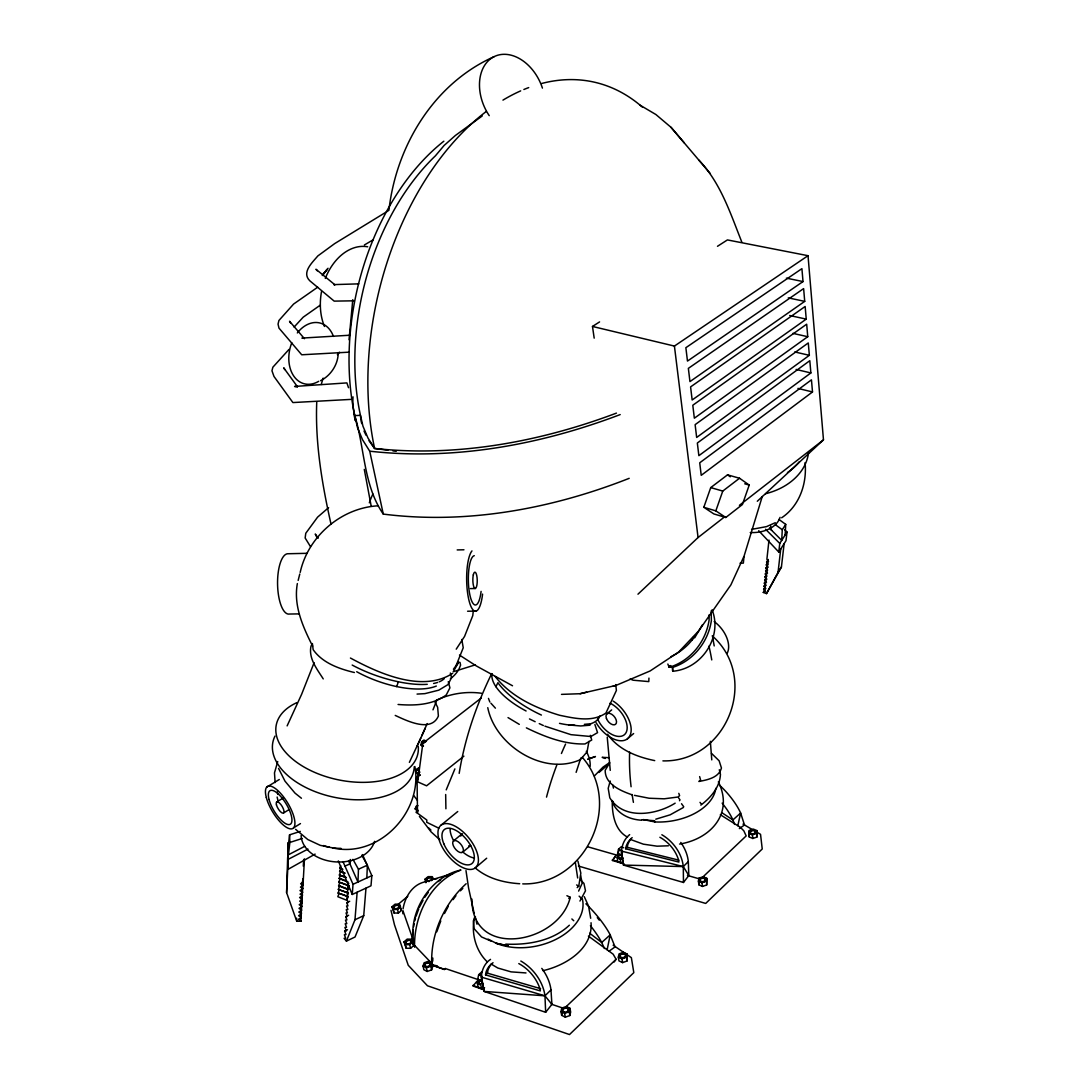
<?xml version="1.0" encoding="UTF-8"?>
<svg xmlns="http://www.w3.org/2000/svg" width="1089" height="1089" viewBox="0 0 1089 1089"><rect width="100%" height="100%" fill="white"/><g stroke="black" fill="none" stroke-linecap="round" stroke-linejoin="round"><path stroke-width="1.5" d="M402.862 913.766L402.971 910.785L414.351 943.401M415.331 946.191L414.541 946.858C406.074 915.903 428.739 876.631 460.946 870.043C430.591 881.042 413.97 915.631 414.555 946.559L415.331 946.191L431.421 963.044M352.931 859.344L358.458 869.24L357.954 882.036L348.562 860.868M413.276 929.707L412.146 939.861M366.83 877.965L367.374 865.17L361.847 855.314M431.68 963.18C430.917 933.341 444.121 903.734 466.146 883.737M432.714 961.165L432.85 958.061M479.037 979.882L445.306 968.529L444.435 969.591L431.612 964.731L437.356 965.861M648.949 678.093L648.785 681.605L633.09 680.203L630.095 678.978M287.659 857.342L286.598 892.599L296.752 921.28L301 921.185L300.687 913.535M286.598 892.599L287.945 864.965M288.095 869.321L288.013 842.981L288.095 869.321L315.143 854.103M778.866 519.385L785.714 524.381L782.283 529.744L781.711 540.375L770.481 529.159L770.808 526.191M785.142 535.012L785.714 524.381M316.749 402.004C315.061 443.155 322.099 484.278 331.056 524.313M303.3 866.15L303.668 859.534M301 921.185L298.413 919.334L301.204 917.551L298.617 915.699L301.408 913.902L298.808 912.051L301.612 910.241L299.012 908.376L301.816 906.579L299.216 904.7L302.021 902.89L299.693 901.161L302.211 899.419L299.598 897.54L302.415 895.716L300.074 894.151L302.592 892.449L299.979 890.557L302.796 888.719L300.455 887.099L302.987 885.384L300.646 883.764L303.178 882.049L304.457 858.867M311.086 645.777C308.16 658.192 317.049 669.109 323.242 678.896M348.126 884.431L347.023 899.31L348.221 902.522L346.778 902.645L347.976 905.857L346.52 905.98L347.867 909.478L346.248 909.696L347.445 912.895L346.003 912.963L347.337 916.448L345.73 916.652L346.915 919.892L345.472 920.123L346.806 923.608L345.199 923.785L346.533 927.27L344.914 927.447L346.248 930.932L344.641 931.095L345.975 934.566L344.369 934.743L345.703 938.201L344.11 938.364L346.411 941.114L355.041 937.003L363.726 915.645L365.986 888.12M350.236 859.493L349.909 863.89L344.982 866.109M362.501 854.593L371.853 875.651L370.995 885.806L352.251 894.477L353.027 884.295L342.967 861.576M346.411 941.114L354.973 919.756L357.151 892.204M338.243 352.564C338.216 364.311 330.961 375.433 320.561 380.714M349.024 339.754L352.782 299.693M768.984 540.076L766.887 559.297L768.575 561.366L766.588 562.128L768.276 564.197L766.275 564.946L768.167 567.206L765.935 568.104L767.622 570.173L765.635 570.881L767.514 573.113L765.295 574.012L766.969 576.108L764.968 576.952L766.86 579.185L764.641 580.069L766.506 582.302L764.301 583.173L766.166 585.406L763.961 586.277L765.839 588.496L763.62 589.367L765.499 591.572L763.294 592.443L766.493 593.614L781.426 566.988L784.134 543.629M473.307 610.806L472.762 615.653L464.581 636.384L456.223 649.18M758.706 530.724L778.785 552.055L779.765 543.438L787.02 532.058L784.774 529.826M766.493 593.614L778.05 572.351L780.731 548.992M288.163 847.147L289.579 834.827L300.305 831.397M289.579 834.827L289.865 842.437L288.435 854.77L304.757 846.316M787.02 532.058L786.013 540.675L778.785 552.055M471.945 899.119C471.306 960.307 559.338 943.823 570.255 897.295L566.906 895.703M612.236 800.51C612.059 813.728 614.536 830.254 627.523 837.128M577.197 887.617L578.763 886.147L580.832 873.133L577.932 861.168M756.855 837.101L756.923 830.594L753.37 829.11L749.327 830.485L748.824 833.357L749.259 836.992L752.812 838.476L756.855 837.101L756.923 830.594M459.177 773.381C464.758 738.682 476.274 705.1 491.711 673.574M749.259 836.992L749.327 830.485M518.8 963.574A33.391 23.835 48.9 0 1 539.6 987.75L540.362 990.922L485.544 974.886L486.034 972.123A33.391 23.835 48.9 0 1 493.045 962.717M485.544 974.886L487.423 973.144L487.913 970.381A33.337 23.822 48.9 0 1 490.676 965.004M388.909 210.34C396.151 146.035 433.776 83.499 494.175 56.642M588.931 741.391L587.066 751.859L580.383 759.646C543.479 776.28 495.236 745.407 487.763 707.659M706.666 884.989L706.761 878.292L703.181 876.713L699.015 878.142L698.403 881.164L698.907 884.84L702.487 886.432L706.666 884.989L706.761 878.292M698.907 884.84L699.519 881.804M422.586 746.401L420.967 744.971L421.62 741.786L423.907 740.044L426.425 741.119L424.138 742.861L421.62 741.786M415.93 772.577L420.068 775.082L415.93 772.577L416.583 769.419L418.87 767.65M418.435 773.694L419.088 770.522L416.583 769.419M403.053 908.893C404.822 897.908 411.329 886.337 422.369 882.594L453.269 873.324M607.131 949.744L610.208 934.866A36.318 8.862 49.3 0 0 585.896 903.802M413.657 926.644L414.269 923.676M414.882 920.709L415.508 917.755M659.893 837.278A31.282 23.958 47.6 0 1 678.27 859.03L678.923 862.066L625.658 848.767L626.216 846.085A31.282 23.958 47.6 0 1 632.178 837.632M625.658 848.767L627.237 847.296L627.795 844.628A31.241 23.944 47.6 0 1 630.667 839.347M626.978 961.015L627.046 954.005L623.398 952.303L619.042 953.882L618.334 957.177L618.96 960.893L622.622 962.608L626.978 961.015L627.046 954.005M482.4 982.006L477.744 979.106L478.684 974.655L481.855 971.837M621.873 856.199L617.599 853.408L618.525 849.189L621.315 846.711L623.738 847.773M737.825 825.666L740.629 813.02A34.099 11.026 48.7 0 0 719.53 785.21M616.864 857.751L620.294 859.235L620.88 862.856L617.449 861.372L617.517 854.838L617.912 857.247M569.846 1015.533L569.139 1011.776L569.955 1008.291L566.28 1006.467L561.788 1008.115L560.944 1011.599L561.665 1015.343L565.341 1017.18L569.846 1015.533L570.663 1012.035L569.955 1008.291M561.665 1015.343L562.223 1013.015M297.351 583.568C293.363 605.702 302.905 626.774 312.611 646.117M298.168 580.396L299.774 574.026M610.208 781.017L608.207 788.327L609.799 797.788C623.412 820.248 656.054 815.144 675.153 803.165M277.736 761.538L274.482 772.877L275.122 782.583M484.591 987.764L481.637 988.826L478.166 987.07L477.363 983.381L478.343 980.032M321.228 384.471L323.134 378.142M709.075 614.89L709.102 620.063C705.876 641.802 690.426 660.969 669.177 667.339L669.681 665.678M762.259 496.516L744.059 556.166L730.882 584.902L698.702 630.871L678.624 652.066L650.119 670.96L616.047 685.403L580.097 693.72L561.502 694.374M576.122 772.346L580.791 758.026M431.625 969.877L430.768 966.215L431.816 962.962L428.481 961.26L424.084 962.826L423.022 966.079L423.88 969.741L427.215 971.456L431.625 969.877L432.66 966.61L431.816 962.962M300.183 572.433C308.024 536.509 341.184 507.773 378.21 505.8M396.682 686.574L398.37 681.782A64.619 23.019 18.8 0 0 427.256 684.314M703.821 507.297L710.736 487.6L727.534 474.845L739.54 478.234L749.218 485.068L742.412 504.534L725.791 517.493L713.84 513.926L703.821 507.297L715.827 510.864L725.791 517.493M715.827 510.864L722.769 491.071L739.54 478.234M314.108 662.67L301.626 694.278L287.128 725.887M436.798 931.803L440.773 920.954M416.052 916.257L418.775 908.825M348.14 882.09L339.115 878.524L340.326 875.216L346.343 877.584M342.872 869.321L339.85 868.124L340.762 865.701M345.376 877.448L339.36 875.066L340.721 871.431L339.618 871.377L340.83 868.246L339.85 868.124M338.856 882.185L339.945 882.199L338.597 885.833L347.595 889.4L348.943 885.765L338.856 882.185L340.204 878.551L346.22 880.919M338.339 889.468L348.398 893.034L338.339 889.468L339.686 885.847L348.671 889.4M338.08 893.103L339.169 893.103L337.821 896.71L346.778 900.276L348.126 896.655L338.08 893.103L339.428 889.482M347.867 885.752L348.766 883.315M347.051 896.655L347.949 894.246M436.716 700.458L432.973 709.865M455.828 666.305L463.233 647.778L461.804 639.474M446.218 789.865L454.889 768.888M474.763 916.639C470.72 931.925 475.485 950.67 487.123 961.669M417.346 776.185L416.148 779.03L417.223 780.105M416.202 809.876L415.14 808.855L416.311 806.064M421.824 735.756L427.215 723.572M579.947 901.066L585.487 890.816L583.935 883.37L580.736 880.252M409.382 762.354L420.694 738.26M417.033 746.387L425.282 728.078M578.613 891.088L582.207 883.152L580.682 875.747M559.515 723.355A58.071 23.972 22.8 0 0 568.676 724.947L580.682 725.968L589.952 725.206L590.674 723.777A58.071 23.972 22.8 0 0 599.889 716.031M670.933 656.694A55.348 49.114 -19.9 0 0 692.155 639.883L693.53 637.051M495.931 686.71L497.918 682.667A58.125 21.412 26.6 0 0 541.41 715.065M458.768 669.558L460.593 665.12L460.021 662.398M444.462 913.521L448.355 906.171M475.485 916.87L473.334 920.899L474.083 928.672L481.542 936.948L491.166 941.141M679.509 800.742L679.999 799.843L678.556 797.842M419.319 907.341L423.077 900.304M694.728 636.357L692.155 639.883M700.921 805.207L701.439 804.308L700.009 802.334M694.646 637.841L702.432 624.8M763.294 592.443L764.982 589.775M778.05 572.351L781.426 566.988M764.301 583.173L765.989 580.505M763.961 586.277L765.649 583.609M763.62 589.367L765.308 586.699M765.295 574.012L766.996 571.344M764.968 576.952L766.67 574.284M764.641 580.069L766.329 577.401M766.275 564.946L767.976 562.278M765.935 568.104L767.636 565.436M765.635 570.881L767.337 568.199M766.588 562.128L768.289 559.46M417.563 811.196L417.523 812.203M458.387 670.13L457.094 672.063A12.483 4.533 -47.3 0 1 450.397 678.733M614.196 961.955L616.088 959.286L613.189 954.223L588.387 936.091M417.754 809.917L416.052 812.258L416.583 812.816M453.078 899.65L455.923 895.73M424.587 897.486L428.249 892.476M453.419 669.191L458.85 661.935L453.228 671.75L475.43 664.821M629.66 834.623A35.229 26.98 47.6 0 0 621.52 851.122L623.48 865.074L683.47 882.471L688.806 875.542L688.316 861.59A35.066 26.926 47.6 0 0 680.761 842.437M417.577 810.543L416.828 811.822L417.536 811.754M490.526 959.368A37.598 26.83 48.9 0 0 481.392 977.16L484.156 991.426L545.657 1012.294L551.905 1004.385L550.98 989.874A37.421 26.789 48.9 0 0 541.778 968.38M322.262 275.531L328.048 268.262M624.337 864.026L623.48 865.074L683.293 866.585L688.316 861.59M612.454 860.487L615.884 855.6L612.454 860.487L622.854 863.591M483.639 989.697L472.98 986.008L477.105 981.107M337.372 354.674L339.564 352.196M288.98 349.433L272.863 367.211L271.964 370.777L273.992 376.467L292.887 402.562L350.794 399.404M294.112 327.054L303.191 317.185L320.343 305.111M609.772 762.79L605.185 770.291C605.008 784.488 621.125 790.968 632.164 794.847M598.95 772.482L606.913 765.581M594.376 775.953L602.993 767.146L609.391 762.736M460.429 890.816L462.811 888.406M550.98 989.874L544.963 995.822L545.657 1012.294M566.566 1006.25L616.088 959.286M702.963 876.904L746.169 835.93L743.828 830.825L740.438 827.381L720.333 814.735M637.963 594.199L698.063 537.53L724.743 516.744M757.304 501.253L823.475 439.861L808.024 255.697L727.425 239.92L717.488 246.291M569.356 925.228C552.695 940.923 528.029 945.17 505.772 944.122M702.065 804.172C711.444 796.849 719.829 786.789 720.455 774.374L719.312 769.732M445.306 968.529L444.448 969.292L431.584 965.113L432.578 964.255M410.567 948.301L413.697 945.592L411.56 939.181L407.177 939.113L404.06 941.822L406.183 948.233L410.567 948.301L409.709 944.68L412.84 941.958M398.383 913.058L401.446 910.445L399.377 904.21L395.089 904.156L392.026 906.756L394.095 913.004L398.383 913.058L397.526 909.465L400.589 906.851M475.212 867.96A27.375 13.653 51 0 0 459.15 828.715A27.375 13.653 51 0 0 440.201 842.886A27.375 13.653 51 0 0 475.212 867.96L486.688 858.227M627.359 738.873L633.635 733.55M328.619 507.637L317.593 517.139L305.764 533.283L305.151 538.007L310.474 546.596M781.671 517.779C799.544 505.813 807.14 483.489 805.07 462.634M425.894 882.73L425.078 879.163L428.072 876.631L432.306 876.672L433.558 879.231M397.471 904.932L407.817 896.274M462.607 852.265A7.269 3.621 51 0 0 458.278 841.824A7.269 3.621 51 0 0 453.31 845.663A7.269 3.621 51 0 0 462.607 852.265L470.707 845.5A7.242 3.648 51 0 1 468.651 845.854M453.514 840.912L461.627 834.188A7.242 3.648 51 0 1 462.526 833.806M606.968 713.785L611.678 709.892M440.936 825.258L457.748 811.523M568.771 898.507L570.255 897.295M463.887 756.174L426.589 785.809L417.713 781.861L422.872 743.256L481.311 697.967M739.417 505.323L823.475 439.861M417.563 773.98L419.837 772.21M812.503 391.958L701.221 475.335L699.723 462.798L811.455 379.83L812.503 391.958L797.91 388.405M810.869 372.942L698.866 455.678L697.341 443.005L809.808 360.69L810.869 372.942L796.1 369.443M809.358 355.313L696.661 437.451L695.122 424.642L808.283 342.94L809.358 355.313L794.766 351.951M482.223 115.965L455.379 135.485L444.121 145.463L435.409 155.822A208.72 136.37 -76.7 0 0 360.445 415.345L360.854 419.292M807.752 336.705L694.346 418.203L692.795 405.244L806.677 324.195L807.752 336.705L792.901 333.37M608.901 951.31L615.04 946.926L610.208 934.866L601.713 942.489L604.422 948.519M806.241 319.118L692.155 399.99L690.589 386.894L805.152 306.485L806.241 319.118L789.675 315.511M739.349 828.593L744.495 824.986L740.629 813.02L732.924 819.935L734.571 824.427M804.717 301.367L689.95 381.599L688.357 368.368L803.628 288.599L804.717 301.367L788.245 297.869M438.173 881.546L440.691 879.803M803.015 281.561L687.472 361.072L685.866 347.69L801.912 268.656L803.015 281.561L786.381 278.144M388.215 210.817L334.663 243.609L317.811 255.956C312.57 262.326 301.217 272.373 309.82 280.799L334.187 301.122L353.939 300.809M594.186 338.148L592.484 326.455L674.418 346.071L808.024 255.697M452.684 673.315C422.328 693.026 378.822 673.424 350.427 658.028M592.484 326.455L599.576 321.908M293.526 827.912L300.469 823.583M283.671 812.911L288.68 809.821M276.552 802.076L282.813 798.237M317.702 287.183L293.594 304.062L278.92 320.493L278.049 324.1L278.975 328.102L301.707 354.783L348.739 352.183M266.723 787.129L279.288 779.506M364.379 244.971L373.091 239.866M288.599 859.126L307.969 849.107M344.641 931.095L347.527 929.734M354.973 919.756L363.726 915.645M345.73 916.652L348.63 915.291M346.778 902.645L349.692 901.297M353.027 884.295L371.853 875.651M358.458 869.24L367.374 865.17M775.286 522.72L766.493 526.627L751.56 529.377M436.362 700.213C450.37 693.625 466.201 691.134 481.529 693.257M445.741 876.318L450.261 874.521M629.197 478.33C551.633 508.89 466.5 524.68 383.274 514.09C363.372 485.258 364.747 448.096 354.783 415.617A280.309 123.996 -8 0 1 353.027 396.832M616.442 413.112C539.79 441.971 456.495 457.326 374.602 448.464L369.021 440.759M620.186 414.582C540.865 444.72 454.535 460.661 369.729 451.186L362.528 439.711L357.56 427.827L354.783 415.617A211.32 138.371 -76.8 0 1 443.849 141.202M560.944 1011.599L564.633 1013.437L569.139 1011.776M587.91 759.278L595.452 756.528L587.965 759.033M618.334 957.177L621.996 958.878L626.352 957.299M423.022 966.079L426.357 967.794L430.768 966.215M620.294 859.235L623.031 858.282M698.403 881.164L701.983 882.757L706.176 881.314M748.824 833.357L752.376 834.841L756.433 833.453M289.865 842.437L302.17 838.489M542.975 970.68C565.436 965.548 593.001 948.914 591.055 922.737M655.782 819.187L670.143 814.831L683.198 807.602L683.688 806.704L681.523 803.723M672.294 669.803L673.029 671.219C701.752 668.755 722.851 636.847 712.07 609.799M580.097 693.72L586.685 692.168M613.23 686.016L616.047 685.403M679.55 844.07C710.681 839.061 734.013 813.415 718.345 781.834M584.33 724.348L590.674 723.777M349.909 335.221L301.912 338.094L303.191 338.162M417.06 694.088L424.901 693.639L438.785 690.167L447.947 684.627L451.581 677.603L450.342 673.002M668.36 845.799L657.048 846.18L643.354 844.166L631.484 839.837M358.785 283.861L333.819 284.61L334.881 284.842M740.044 563.217L743.351 563.122L743.95 556.955M433.517 878.837L436.825 878.769M307.071 553.307L287.469 553.757A30.193 10.795 89.1 0 0 277.6 585.61A30.193 10.795 89.1 0 0 289.538 614.033L299.339 613.883M457.189 549.931L463.955 549.782M470.394 588.605L475.308 588.509M467.589 611.228L476.029 611.092M392.026 906.756L393.224 909.41L397.526 909.465M404.06 941.822L405.312 944.612L409.709 944.68M338.597 885.833L339.686 885.847M339.115 878.524L340.204 878.551M662.915 760.884C726.417 762.423 760.367 678.393 712.22 635.84M568.676 724.947L574.815 725.206M519.684 883.724C503.894 882.716 487.559 878.551 475.349 868.028M522.747 883.887C584.916 885.52 623.847 804.472 582.275 757.304M608.765 757.672L602.163 757.318L605.171 758.475M526.001 972.94L511.068 971.864L497.796 968.012L491.125 964.051M484.156 991.426L544.963 995.822L551.905 1004.385M642.129 819.731L654.584 820.725L654.843 821.936A50.761 31.54 -7.9 0 0 715.8 788.327M398.07 704.474C414.446 705.781 432.619 705.141 446.272 694.945L449.92 687.84L448.273 681.646M349.678 861.345L350.644 861.481M355.3 420.49L354.783 415.617L360.445 415.345L362.977 426.248L367.932 437.941L374.602 448.464L387.929 450.22M392.925 450.887L396.246 451.322M332.499 847.855C378.455 858.758 423.185 812.081 414.882 766.533M339.36 875.066L340.326 875.216M641.612 820.208C630.395 819.609 619.028 814.776 613.502 804.512L612.957 801.354M634.397 795.338L649.085 798.237L664.181 798.809L678.134 796.985L679.59 795.623L678.801 793.337M329.45 847.228L320.275 845.35L307.819 839.551L295.636 829.342M643.327 819.554L654.843 821.936M354.401 672.526C339.101 668.823 322.603 663.065 313.169 649.684L312.38 643.545M627.237 847.296L678.842 860.16M621.52 851.122L683.293 866.585L688.806 875.542M654.72 760.612C636.752 756.882 618.525 749.845 607.58 734.258M744.74 483.802L749.218 485.068M587.761 846.793L618.824 855.709M687.458 875.447L698.893 878.741M710.736 487.6L722.769 491.071M487.423 973.144L540.58 988.662M481.392 977.16L544.963 995.822A37.598 26.83 48.9 0 0 520.828 961.029M622.54 852.102L621.343 851.748L623.058 863.087L612.358 859.902M578.436 866.041L705.699 903.434L762.232 848.998L760.544 834.337L756.161 831.778M551.333 1004.194L562.577 1007.978M472.857 985.409L483.815 989.207L481.433 977.623M544.908 726.145L570.976 734.667L590.864 736.518L597.548 732.652L594.893 724.498M342.218 872.017L345.24 873.201M339.618 871.377L344.138 873.16M341.442 882.798L348.943 885.765M340.666 893.701L348.126 896.655M297.27 386.976L294.602 386.445L346.887 382.906L348.521 387.698M420.967 744.971L423.485 746.047M618.525 849.189L622.173 850.781L621.234 855.001L617.599 853.408M539.246 723.613L543.343 725.533M529.458 718.931L535.148 721.708M438.785 828.184L426.725 822.277L426.847 820.058L417.509 813.224L417.06 778.948M526.368 727.86C544.623 736.722 564.361 744.536 584.997 743.95L591.722 740.016L590.374 735.334M477.363 983.381L480.834 985.137L481.637 988.826M488.049 939.099L496.298 943.292L508.304 945.933L496.298 943.292A54.191 35.787 -12 0 0 556.452 939.099A54.191 35.787 -12 0 0 582.411 899.187M478.684 974.655L482.359 976.534M477.744 979.106L481.406 980.998M395.239 715.419C406.85 720.795 431.121 732.897 438.391 716.031L437.655 707.333L434.96 701.956M512.524 685.771L476.138 665.842L459.476 655.074M576.612 884.935L578.763 886.147M519.276 724.362L508.019 717.597M743.011 824.114L753.234 830.077M640.182 105.252L655.891 114.522L671.015 127.318L684.355 142.972M721.776 812.666L732.924 819.935A34.167 10.89 48.7 0 0 722.157 803.151M613.148 945.211L631.361 957.639L633.812 972.64L569.506 1034.55L427.46 985.776L408.239 965.276L394.477 924.806L390.992 910.35M727.534 474.845L730.311 476.805M415.14 808.855L417.672 810.638M775.409 524.721L782.283 529.744M589.666 933.219L601.713 942.489A36.4 8.698 49.4 0 0 590.415 925.677M711.471 753.329L719.135 760.789L721.449 768.017C718.835 777.75 707.346 779.874 698.866 781.494L700.595 780.064L699.642 776.607M301.435 798.251L295.01 793.119L284.991 781.153L278.539 768.385M334.663 284.583L315.96 269.242L317.294 270.821M439.902 839.891L430.972 831.765L419.401 816.437M579.13 896.152L581.921 898.793M571.875 918.966L573.753 920.736M428.576 827.831L430.931 830.077M765.526 529.24L779.765 543.438M490.935 703.235L495.413 708.163M769.542 527.947L771.693 530.343M495.223 676.541C511.068 696.797 535.516 708.068 559.623 715.269C574.624 718.359 592.375 722.551 605.933 713.036L616.401 690.44L615.734 684.573M304.457 338.706L289.538 321.241L290.613 323.052M698.73 160.015C720.591 182.625 730.392 213.403 741.8 242.03M671.015 127.318L710.368 173.682M413.602 795.406L417.414 800.32M297.433 386.718L283.698 367.81L284.787 369.593M318.206 538.184L315.266 534.018L316.817 537.231M425.078 879.163L426.33 881.722M364.012 431.053L366.054 435.26M400.221 907.79L401.446 910.445M413.697 945.592L411.56 939.181M584.276 896.669L588.536 906.034L590.674 918.258M412.091 941.182L414.555 946.559M352.251 894.477L338.311 860.923M670.729 665.542L671.614 667.734C692.767 661.404 708.163 642.306 711.362 620.648L711.171 610.847M667.843 664.031L669.177 667.339M488.485 698.403L489.819 701.997M475.008 916.475L475.866 919.606M360.99 420.599L361.766 423.607M474.191 913.412L468.583 888.039L465.983 870.587M371.213 506.249L364.284 469.359M393.224 909.41L394.095 913.004M405.312 944.612L406.183 948.233M399.377 904.21L399.935 906.593M426.357 967.794L427.215 971.456M277.137 797.039L277.872 800.238M369.729 451.186L383.274 514.09M612.848 785.128L613.434 788.096M564.633 1013.437L565.341 1017.18M561.788 1008.115L562.264 1010.606M577.66 877.979L575.319 862.406M712.56 636.616L714.207 645.94M621.996 958.878L622.622 962.608M610.248 770.359L607.24 737.199M701.983 882.757L702.487 886.432M699.015 878.142L699.342 880.593M674.418 346.071L698.063 537.53M752.376 834.841L752.812 838.476M711.77 759.891L710.355 741.337M303.041 879L303.178 882.049M302.728 879.286L302.987 885.384M302.47 881.096L302.796 888.719M302.266 884.812L302.592 892.449M302.225 891.142L302.415 895.716M302.075 896.37L302.211 899.419M301.694 895.253L302.021 902.89M301.49 898.929L301.816 906.579M301.285 902.604L301.612 910.241M301.081 906.252L301.408 913.902M301.013 912.963L301.204 917.551M296.63 918.218L296.752 921.28M672.907 667.72L673.029 671.219M445.673 794.521L445.905 808.8M683.47 882.471L683.293 866.585A35.229 26.98 47.6 0 0 661.853 834.746M541.546 83.513A254.608 162.057 -76.5 0 1 642.592 107.307M374.602 448.464A254.608 162.057 -76.5 0 1 486.266 111.473M502.955 100.12A254.608 162.057 -76.5 0 1 520.678 90.877M523.877 89.502A254.608 162.057 -76.5 0 1 528.696 87.596M355.422 420.477A274.904 100.338 -2.6 0 1 353.857 412.785M489.233 115.652A42.172 30.492 65.3 0 1 493.766 56.819A42.172 30.492 65.3 0 1 542.431 88.114M324.468 326.469A51.156 36.291 -77.3 0 1 321.541 291.484M325.298 278.416A51.156 36.291 -77.3 0 1 367.701 246.795M297.324 332.948A31.377 22.692 -75.3 0 1 333.452 336.419M318.682 381.313A31.377 22.692 -75.3 0 1 293.867 376.222A31.377 22.692 -75.3 0 1 291.798 342.736M369.334 502.819A269.704 133.688 -8.1 0 1 372.887 494.025M482.577 594.104A30.832 8.276 89 0 1 468.964 600.325A30.832 8.276 89 0 1 471.973 550.911M481.093 591.381A24.666 6.629 89 0 1 473.456 603.946A24.666 6.629 89 0 1 468.352 577.238A24.666 6.629 89 0 1 474.287 555.703M414.283 766.629A71.874 41.886 11.3 0 1 332.894 796.985A71.874 41.886 11.3 0 1 274.986 736.096M418.271 746.469A72.228 41.545 11.4 0 1 321.391 775.055A72.228 41.545 11.4 0 1 296.875 702.636M374.562 841.334A37.121 26.64 2.1 0 1 335.031 861.848A37.121 26.64 2.1 0 1 301.108 835.535M340.966 848.358A37.325 26.599 2.2 0 1 323.31 845.54M277.872 794.426A19.561 7.065 58.8 0 1 277.327 791.894M436.321 686.056A64.55 27.266 20.6 0 1 356.688 671.722M398.37 681.768A64.564 22.992 18.8 0 1 352.183 665.052M444.285 678.61A64.619 23.019 18.8 0 1 439.248 681.809M437.615 682.422A64.619 23.019 18.8 0 1 433.599 683.484M808.433 453.296A59.596 45.507 -3.7 0 1 765.54 493.725M799.285 461.845A60.004 45.615 -3.7 0 1 787.47 472.572M780.064 517.357A30.628 20.977 5.4 0 1 750.253 532.535M526.096 710.994A58.071 23.972 22.8 0 1 491.997 673.778M546.515 797.107A312.012 203.861 -43 0 1 557.024 764.478M561.434 753.493A312.012 203.861 -43 0 1 565.572 744.059M586.318 751.287A26.027 14.443 50.6 0 1 590.115 766.397M460.81 836.08A7.242 3.648 51 0 1 461.042 834.964M473.647 857.901A21.834 10.972 51 0 1 462.389 851.625M453.691 840.776A21.834 10.972 51 0 1 450.084 828.538M416.665 808.8A2.055 0.912 -55 0 1 416.406 806.908M416.692 806.459A2.055 0.912 -55 0 1 417.754 805.465M416.461 808.936A2.055 0.912 -55 0 1 416.474 807.575M417.332 806.255A2.055 0.912 -55 0 1 417.7 805.914M417.046 777.968A2.083 0.939 -55.2 0 1 418.802 775.599M417.7 779.248A2.083 0.939 -55.2 0 1 417.482 779.139M417.359 778.186A2.083 0.939 -55.2 0 1 417.727 777.26M418.026 776.811A2.083 0.939 -55.2 0 1 418.734 776.049M419.238 771.638A2.096 1.307 -65.9 0 1 417.169 772.591M416.937 770.44A2.096 1.307 -65.9 0 1 418.598 768.82M419.537 771.761A2.096 1.307 -65.9 0 1 417.468 772.714M417.237 770.576A2.096 1.307 -65.9 0 1 417.768 769.637M418.122 769.297A2.096 1.307 -65.9 0 1 418.884 768.943M421.974 744.713A2.096 1.32 -66.5 0 1 421.974 742.834M422.205 742.33A2.096 1.32 -66.5 0 1 423.253 741.323M422.804 742.031A2.096 1.32 -66.5 0 1 423.158 741.677M477.009 924.207A54.191 35.787 -12 0 1 476.301 921.171M399.105 907.3A2.818 1.81 -15.3 0 1 397.812 908.634M394.477 908.852A2.818 1.81 -15.3 0 1 395.375 905.708A2.818 1.81 -15.3 0 1 399.187 906.81M597.289 917.646A32.262 7.882 49.3 0 1 599.263 920.151M480.44 974.124A3.022 1.702 -63.8 0 1 480.97 973.729M482.686 983.612A2.968 2.028 -14.1 0 1 479.037 982.727A2.968 2.028 -14.1 0 1 480.97 979.909M479.936 983.966A2.968 2.028 -14.1 0 1 481.066 980.345M429.379 881.001A2.777 1.756 -14.2 0 1 426.779 879A2.777 1.756 -14.2 0 1 431.067 877.571A2.777 1.756 -14.2 0 1 430.74 880.552M429.474 881.423A2.777 1.756 -14.2 0 1 426.806 879.572A2.777 1.756 -14.2 0 1 430.768 877.87A2.777 1.756 -14.2 0 1 431.394 880.593M625.671 956.088A2.94 2.028 -9.7 0 1 623.82 957.83M620.934 957.748A2.94 2.028 -9.7 0 1 621.424 954.332A2.94 2.028 -9.7 0 1 625.699 955.557M563.598 1012.198A3.036 2.137 -12 0 1 563.136 1009.353A3.036 2.137 -12 0 1 567.11 1008.346A3.036 2.137 -12 0 1 568.267 1011.028M567.832 1011.531A3.036 2.137 -12 0 1 566.552 1012.294M425.54 966.651A2.927 1.96 -15.4 0 1 425.676 963.697A2.927 1.96 -15.4 0 1 429.883 963.425A2.927 1.96 -15.4 0 1 429.012 966.433M428.331 966.733A2.927 1.96 -15.4 0 1 426.139 966.882M411.029 942.911A2.886 1.892 -15.5 0 1 406.265 943.809A2.886 1.892 -15.5 0 1 408.062 940.515A2.886 1.892 -15.5 0 1 411.302 942.407M708.953 646.104A349.365 72.909 -81.7 0 1 711.757 659.92M613.202 701.125A25.523 14.688 50.5 0 1 628.87 737.389A25.523 14.688 50.5 0 1 596.091 722.674M610.031 703.195A20.432 11.748 50.5 0 1 626.774 724.035A20.432 11.748 50.5 0 1 617.068 736.259A20.432 11.748 50.5 0 1 597.534 718.944M714.18 621.574A24.353 15.192 50.1 0 1 727.071 653.441M633.417 802.348A338.625 201.656 43.7 0 1 632.124 794.521M631.089 786.748A338.625 201.656 43.7 0 1 629.633 752.131M618.634 851.897A2.804 1.525 -67.2 0 1 619.219 849.883M622.568 857.615A2.763 1.783 -9.3 0 1 618.552 857.37A2.763 1.783 -9.3 0 1 620.022 854.702M622.636 858.05A2.763 1.783 -9.3 0 1 618.62 857.805A2.763 1.783 -9.3 0 1 620.09 855.124M700.404 881.505A2.831 1.879 -7.1 0 1 700.867 878.823A2.831 1.879 -7.1 0 1 704.842 878.864A2.831 1.879 -7.1 0 1 704.379 881.532M703.739 881.831A2.831 1.879 -7.1 0 1 700.935 881.804M754.051 833.983A2.763 1.783 -5.7 0 1 750.144 832.568A2.763 1.783 -5.7 0 1 754.092 830.744A2.763 1.783 -5.7 0 1 754.663 833.698M327.013 269.487L323.174 274.36L327.013 269.487M473.307 574.897A8.195 2.205 89 0 0 474.736 588.359A8.195 2.205 89 0 0 477.091 577.769A8.195 2.205 89 0 0 473.307 574.897M266.315 797.543A24.516 8.739 58.8 0 0 291.457 828.892A24.516 8.739 58.8 0 0 282.786 795.923A24.516 8.739 58.8 0 0 266.315 797.543M269.065 799.571A19.616 6.997 58.8 0 0 289.184 824.618A19.616 6.997 58.8 0 0 282.214 798.21A19.616 6.997 58.8 0 0 269.065 799.571M276.443 804.894A6.52 2.328 58.8 0 0 283.126 813.184A6.52 2.328 58.8 0 0 280.771 804.39A6.52 2.328 58.8 0 0 276.443 804.894M443.768 843.676A21.903 10.931 51 0 0 471.782 863.686A21.903 10.931 51 0 0 458.877 832.268A21.903 10.931 51 0 0 443.768 843.676M394.953 908.634A2.818 1.81 -15.3 0 0 399.091 906.388A2.818 1.81 -15.3 0 0 394.953 905.435A2.818 1.81 -15.3 0 0 394.953 908.634M621.506 957.53A2.94 2.028 -9.7 0 0 625.631 955.107A2.94 2.028 -9.7 0 0 621.016 954.059A2.94 2.028 -9.7 0 0 621.506 957.53M564.17 1011.994A3.036 2.137 -12 0 0 568.472 1009.449A3.036 2.137 -12 0 0 563.803 1008.319A3.036 2.137 -12 0 0 564.17 1011.994M426.044 966.447A2.927 1.96 -15.3 0 0 430.318 964.051A2.927 1.96 -15.3 0 0 425.976 963.003A2.927 1.96 -15.3 0 0 426.044 966.447M407.068 943.795A2.886 1.892 -15.5 0 0 411.302 941.468A2.886 1.892 -15.5 0 0 407.041 940.46A2.886 1.892 -15.5 0 0 407.068 943.795M606.45 718.495A6.779 3.907 50.5 0 0 615.53 724.321A6.779 3.907 50.5 0 0 611.787 714.33A6.779 3.907 50.5 0 0 606.45 718.495M700.88 881.382A2.831 1.879 -7.1 0 0 705.373 879.762A2.831 1.879 -7.1 0 0 701.439 878.102A2.831 1.879 -7.1 0 0 700.88 881.382M751.26 833.548A2.763 1.783 -5.7 0 0 755.603 831.996A2.763 1.783 -5.7 0 0 751.709 830.444A2.763 1.783 -5.7 0 0 751.26 833.548"/></g></svg>
